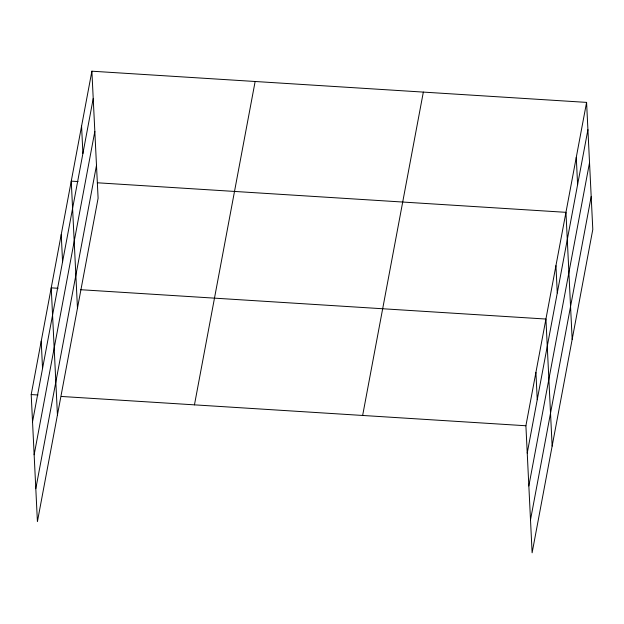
<?xml version="1.0" encoding="UTF-8"?>
<svg xmlns="http://www.w3.org/2000/svg" width="624" height="624" viewBox="0 0 624 624"><rect width="100%" height="100%" fill="white"/><g stroke="black" fill="none" stroke-linecap="round" stroke-linejoin="round"><path stroke-width="0.94" d="M91.884 71.198L98.101 198.245L37.417 521.609L31.2 394.563L91.884 71.198L586.583 102.391L592.8 229.437L532.116 552.802L525.899 425.755L586.583 102.391M32.534 421.847L93.226 98.491M34.148 454.771L94.832 131.407M35.802 488.686L96.494 165.329M194.454 404.859L255.138 81.494M362.645 415.459L423.337 92.095M527.233 453.04L587.917 129.683M528.84 485.963L589.532 162.599M530.501 519.878L591.193 196.521M78.055 181.568L71.253 181.139L77.47 308.186M97.492 182.793L565.952 212.332L572.169 339.378M58.032 288.28L51.23 287.851L57.439 414.898M80.379 289.692L545.93 319.043L552.139 446.09M31.2 394.563L38.002 394.992M61.324 396.458L525.899 425.755M576.272 157.365L577.606 184.649M555.937 265.691L557.271 292.976M535.915 372.395L537.248 399.688M81.572 126.173L82.906 153.457M61.238 234.499L62.572 261.784M41.215 341.211L42.549 368.495"/></g></svg>
